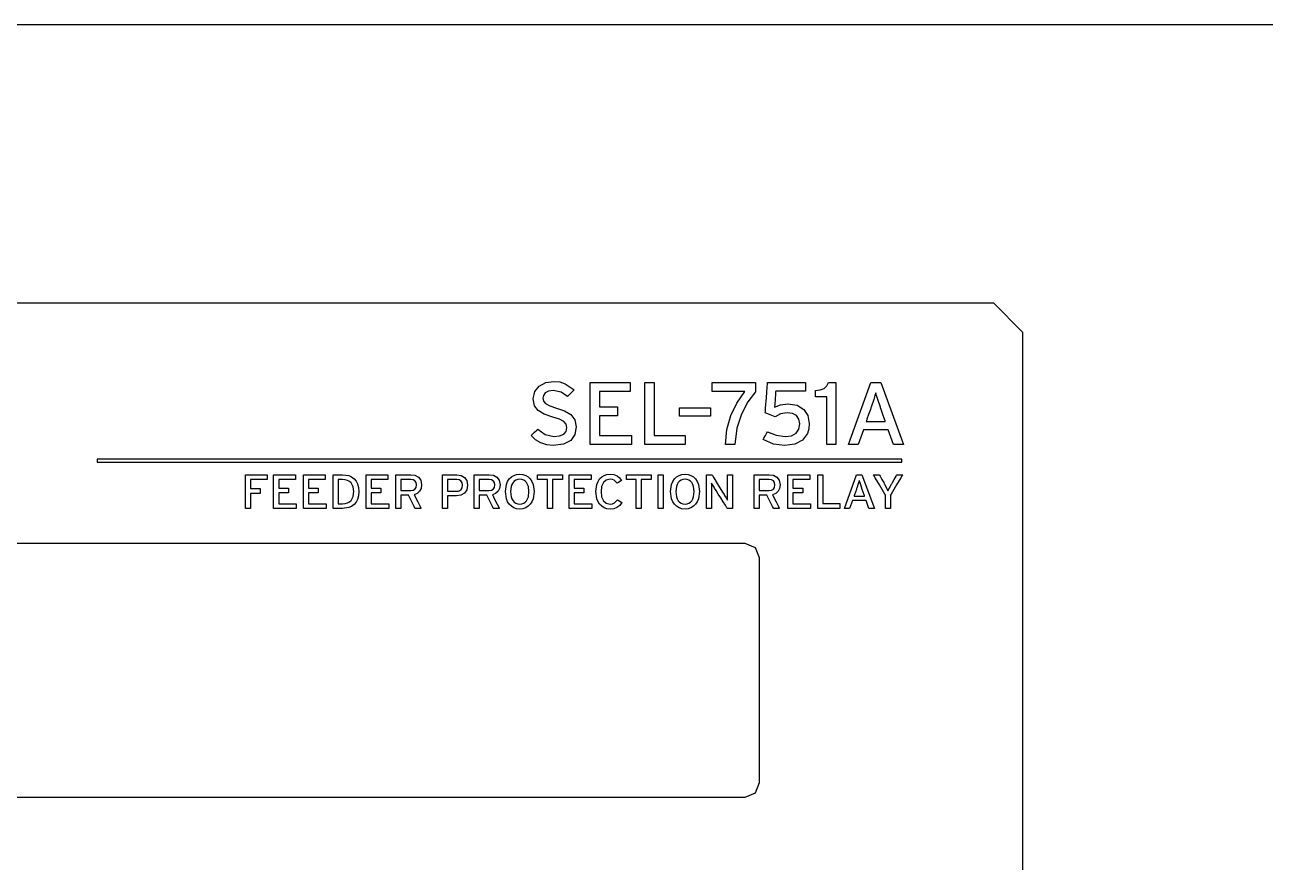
# Model space of a CAD drawing. Header units: inches. Extents: x 4.9 to 38.9, y -1.1 to 21.9.
# Drawn here: x 8.295 to 12.561, y 18.979 to 21.858 of the extents above; entities that cross this region are included whole.
import ezdxf
from ezdxf.enums import TextEntityAlignment as Align

# ---------------------------------------------------------------- set-up
doc = ezdxf.new("R2010")
doc.units = ezdxf.units.IN
doc.header["$MEASUREMENT"] = 0
for name, color, linetype in [('E_TEXT', 250, 'Continuous'), ('F_TITLE2', 6, 'Continuous'), ('F_TITLE4', 4, 'Continuous'), ('P_TITLE', 4, 'Continuous')]:
    doc.layers.add(name, color=color, linetype=linetype)
doc.styles.get("Standard").update_dxf_attribs({"font": 'ARIAL.TTF'})
doc.styles.add('TITLE', font='ARIAL.TTF', dxfattribs={"width": 0.9})

# ---------------------------------------------------------------- blocks, each defined once
blk = doc.blocks.new('TA&S_TBLK')
at = {"layer": 'P_TITLE', "color": 7}
blk.add_lwpolyline([(1.5, 0.5), (35.5007, 0.5), (35.5007, 23.5011), (1.5, 23.5011)], close=True, dxfattribs=at)
at = {"layer": 'F_TITLE2', "color": 7}
for tag, p in [('DESIGNER', (7.9525, 1.8139)), ('DWG-SCALE', (19.8323, 1.8147)), ('DATE-ISSUE', (34.2966, 1.7656)), ('DRAFTER', (7.9438, 1.4713)), ('SHEET', (33.9221, 1.3101)), ('SHEET-OF', (34.9297, 1.3063)), ('CHECKED', (7.9351, 1.1156))]:
    blk.add_attdef(tag, text='', height=0.125, dxfattribs=at).set_placement(p, align=Align.CENTER)
at = {"layer": 'F_TITLE2', "color": 7, "style": 'TITLE'}
blk.add_attdef('JOB-NAME', text='', height=0.1875, dxfattribs=at).set_placement((29.6506, 1.7627), align=Align.CENTER)
at = {"layer": 'F_TITLE2', "color": 7}
for tag, p in [('DWG-FILE', (19.3993, 1.4657)), ('PROJ-NO', (19.4051, 1.1222))]:
    blk.add_attdef(tag, p, '', height=0.125, dxfattribs=at)
at = {"layer": 'F_TITLE4', "color": 7, "style": 'TITLE'}
for tag, height, p in [('PRJ-NAME1', 0.25, (23.6332, 1.4792)), ('DWG-NAME1', 0.25, (29.6506, 1.1364)), ('PRJ-NAME2', 0.25, (23.6332, 0.9692)), ('DWG-NO', 0.1875, (34.4741, 0.8161)), ('DWG-NAME2', 0.25, (29.6506, 0.7053))]:
    blk.add_attdef(tag, text='', height=height, dxfattribs=at).set_placement(p, align=Align.CENTER)

msp = doc.modelspace()

# ---------------------------------------------------------------- linework, layer by layer
at = {"color": 7}
for points in [[(6.0578, 15.7714), (6.0578, 17.1225), (6.0578, 18.4735), (6.0578, 19.6522), (6.0578, 20.4858), (6.0578, 20.7194), (6.0578, 20.802), (6.1576, 20.9021), (6.3926, 20.9021), (7.0122, 20.9021), (7.8882, 20.9021), (8.8923, 20.9021), (9.8965, 20.9021), (10.7725, 20.9021), (11.392, 20.9021), (11.6271, 20.9021), (11.7271, 20.802), (11.7271, 20.7194), (11.7271, 20.4858), (11.7271, 19.6522), (11.7271, 18.4735), (11.7271, 17.1225), (11.7271, 15.7714)], [(10.1124, 20.4114), (10.0899, 20.4139), (10.0694, 20.4208), (10.0515, 20.4317), (10.0364, 20.446), (10.04, 20.4495), (10.0478, 20.4572), (10.0556, 20.4649), (10.0591, 20.4684), (10.0849, 20.4498), (10.1147, 20.4429), (10.1344, 20.4449), (10.1483, 20.4508), (10.1565, 20.4605), (10.1592, 20.4741), (10.1566, 20.4852), (10.1484, 20.4941), (10.1336, 20.5018), (10.111, 20.5094), (10.0813, 20.5196), (10.0604, 20.5317), (10.048, 20.5484), (10.0439, 20.5725), (10.0494, 20.5974), (10.0644, 20.6162), (10.0869, 20.628), (10.1147, 20.6321), (10.1351, 20.6302), (10.1534, 20.6244), (10.1846, 20.603), (10.181, 20.5994), (10.1732, 20.5916), (10.1654, 20.5838), (10.1619, 20.5803), (10.1399, 20.5955), (10.112, 20.6006), (10.0959, 20.5985), (10.0848, 20.5927), (10.0785, 20.5843), (10.0764, 20.5742), (10.0785, 20.5641), (10.086, 20.5559), (10.1003, 20.5484), (10.1232, 20.5406), (10.1517, 20.5306), (10.1732, 20.518), (10.1869, 20.5006), (10.1917, 20.4762), (10.187, 20.4499), (10.1725, 20.4294), (10.1478, 20.4161), (10.1124, 20.4114)], [(10.7373, 20.4148), (10.7322, 20.4148), (10.721, 20.4148), (10.7098, 20.4148), (10.7047, 20.4148), (10.7101, 20.4671), (10.7235, 20.5144), (10.7441, 20.5576), (10.7712, 20.5976), (10.7664, 20.5976), (10.7537, 20.5976), (10.7151, 20.5976), (10.6765, 20.5976), (10.6638, 20.5976), (10.659, 20.5976), (10.659, 20.6024), (10.659, 20.6132), (10.659, 20.6239), (10.659, 20.6288), (10.6654, 20.6288), (10.6823, 20.6288), (10.7337, 20.6288), (10.7851, 20.6288), (10.8021, 20.6288), (10.8085, 20.6288), (10.8085, 20.6237), (10.8085, 20.6125), (10.8085, 20.6013), (10.8085, 20.5962), (10.7823, 20.562), (10.7598, 20.5201), (10.7439, 20.4709), (10.7373, 20.4148)], [(10.9089, 20.4114), (10.8701, 20.4164), (10.8346, 20.4324), (10.837, 20.4366), (10.8422, 20.4458), (10.8475, 20.455), (10.8499, 20.4592), (10.8795, 20.4471), (10.9099, 20.4426), (10.9319, 20.4456), (10.9478, 20.4541), (10.9575, 20.4678), (10.9608, 20.486), (10.9577, 20.5027), (10.949, 20.5147), (10.9353, 20.5219), (10.9174, 20.5243), (10.8941, 20.5206), (10.876, 20.5108), (10.8706, 20.5129), (10.8589, 20.5175), (10.8471, 20.5222), (10.8417, 20.5243), (10.8421, 20.5288), (10.8429, 20.5406), (10.8455, 20.5765), (10.848, 20.6124), (10.8489, 20.6243), (10.8492, 20.6288), (10.8548, 20.6288), (10.8697, 20.6288), (10.9148, 20.6288), (10.9599, 20.6288), (10.9748, 20.6288), (10.9804, 20.6288), (10.9804, 20.624), (10.9804, 20.6135), (10.9804, 20.603), (10.9804, 20.5982), (10.976, 20.5982), (10.9644, 20.5982), (10.929, 20.5982), (10.8937, 20.5982), (10.8821, 20.5982), (10.8777, 20.5982), (10.8775, 20.5959), (10.877, 20.5898), (10.8756, 20.5711), (10.8742, 20.5525), (10.8738, 20.5463), (10.8736, 20.544), (10.8939, 20.5521), (10.9197, 20.5552), (10.9518, 20.5501), (10.9748, 20.5359), (10.9887, 20.5145), (10.9933, 20.4877), (10.9917, 20.4693), (10.9871, 20.4536), (10.9697, 20.4298), (10.943, 20.4159), (10.9089, 20.4114)], [(11.053, 20.4148), (11.053, 20.4218), (11.053, 20.4404), (11.053, 20.4666), (11.053, 20.4967), (11.053, 20.5268), (11.053, 20.553), (11.053, 20.5715), (11.053, 20.5786), (11.0471, 20.5786), (11.034, 20.5786), (11.0209, 20.5786), (11.015, 20.5786), (11.015, 20.5821), (11.015, 20.5898), (11.015, 20.5975), (11.015, 20.601), (11.0306, 20.6032), (11.0438, 20.6082), (11.0536, 20.6166), (11.0591, 20.6288), (11.0631, 20.6288), (11.072, 20.6288), (11.0808, 20.6288), (11.0849, 20.6288), (11.0849, 20.6264), (11.0849, 20.6196), (11.0849, 20.5953), (11.0849, 20.5611), (11.0849, 20.5218), (11.0849, 20.4825), (11.0849, 20.4482), (11.0849, 20.424), (11.0849, 20.4172), (11.0849, 20.4148), (11.0799, 20.4148), (11.0689, 20.4148), (11.058, 20.4148), (11.053, 20.4148)], [(11.2378, 20.5433), (11.2286, 20.5705), (11.2243, 20.5834), (11.2215, 20.5928), (11.2188, 20.5834), (11.2149, 20.5705), (11.2059, 20.5433), (11.2052, 20.5412), (11.2033, 20.5356), (11.1974, 20.5187), (11.1916, 20.5018), (11.1897, 20.4963), (11.189, 20.4941), (11.1918, 20.4941), (11.1992, 20.4941), (11.2218, 20.4941), (11.2445, 20.4941), (11.2519, 20.4941), (11.2547, 20.4941), (11.254, 20.4963), (11.2521, 20.5018), (11.2463, 20.5187), (11.2404, 20.5356), (11.2385, 20.5412), (11.2378, 20.5433)], [(9.3874, 20.1947), (9.386, 20.1947), (9.3824, 20.1947), (9.3715, 20.1947), (9.3605, 20.1947), (9.3569, 20.1947), (9.3555, 20.1947), (9.3555, 20.196), (9.3555, 20.1997), (9.3555, 20.213), (9.3555, 20.2316), (9.3555, 20.2531), (9.3555, 20.2745), (9.3555, 20.2931), (9.3555, 20.3064), (9.3555, 20.3101), (9.3555, 20.3114), (9.3569, 20.3114), (9.3605, 20.3114), (9.3715, 20.3114), (9.3824, 20.3114), (9.386, 20.3114), (9.3874, 20.3114), (9.4094, 20.3081), (9.419, 20.3038), (9.4274, 20.2977), (9.4343, 20.2897), (9.4396, 20.2796), (9.4429, 20.2674), (9.444, 20.2531), (9.4428, 20.2388), (9.4395, 20.2266), (9.4342, 20.2166), (9.4272, 20.2085), (9.4187, 20.2024), (9.4091, 20.1981), (9.3874, 20.1947)], [(9.6343, 20.2425), (9.6353, 20.2405), (9.638, 20.2351), (9.6461, 20.2186), (9.6543, 20.2022), (9.657, 20.1968), (9.658, 20.1947), (9.6548, 20.1947), (9.6478, 20.1947), (9.6408, 20.1947), (9.6376, 20.1947), (9.6367, 20.1967), (9.634, 20.2019), (9.6261, 20.2178), (9.6182, 20.2336), (9.6156, 20.2389), (9.6146, 20.2408), (9.6105, 20.2408), (9.6015, 20.2408), (9.5926, 20.2408), (9.5885, 20.2408), (9.5885, 20.2389), (9.5885, 20.2336), (9.5885, 20.2178), (9.5885, 20.2019), (9.5885, 20.1967), (9.5885, 20.1947), (9.5858, 20.1947), (9.5798, 20.1947), (9.5739, 20.1947), (9.5712, 20.1947), (9.5712, 20.196), (9.5712, 20.1997), (9.5712, 20.213), (9.5712, 20.2316), (9.5712, 20.2531), (9.5712, 20.2745), (9.5712, 20.2931), (9.5712, 20.3064), (9.5712, 20.3101), (9.5712, 20.3114), (9.5734, 20.3114), (9.5792, 20.3114), (9.5968, 20.3114), (9.6144, 20.3114), (9.6202, 20.3114), (9.6224, 20.3114), (9.6368, 20.3093), (9.6487, 20.303), (9.6567, 20.2922), (9.6597, 20.2768), (9.6579, 20.2641), (9.6528, 20.2542), (9.6448, 20.247), (9.6343, 20.2425)], [(9.7794, 20.2385), (9.7781, 20.2385), (9.7746, 20.2385), (9.7641, 20.2385), (9.7536, 20.2385), (9.7502, 20.2385), (9.7489, 20.2385), (9.7489, 20.2366), (9.7489, 20.2316), (9.7489, 20.2166), (9.7489, 20.2016), (9.7489, 20.1966), (9.7489, 20.1947), (9.7462, 20.1947), (9.7404, 20.1947), (9.7346, 20.1947), (9.7319, 20.1947), (9.7319, 20.196), (9.7319, 20.1997), (9.7319, 20.213), (9.7319, 20.2316), (9.7319, 20.2531), (9.7319, 20.2745), (9.7319, 20.2931), (9.7319, 20.3064), (9.7319, 20.3101), (9.7319, 20.3114), (9.734, 20.3114), (9.7395, 20.3114), (9.7563, 20.3114), (9.7731, 20.3114), (9.7786, 20.3114), (9.7807, 20.3114), (9.7956, 20.3091), (9.8074, 20.3023), (9.8152, 20.2909), (9.818, 20.2751), (9.8152, 20.2592), (9.8072, 20.2478), (9.795, 20.2408), (9.7794, 20.2385)], [(9.9035, 20.2425), (9.9045, 20.2405), (9.9073, 20.2351), (9.9155, 20.2186), (9.9238, 20.2022), (9.9265, 20.1968), (9.9276, 20.1947), (9.9244, 20.1947), (9.9174, 20.1947), (9.9104, 20.1947), (9.9072, 20.1947), (9.9062, 20.1967), (9.9036, 20.2019), (9.8957, 20.2178), (9.8878, 20.2336), (9.8852, 20.2389), (9.8842, 20.2408), (9.88, 20.2408), (9.8709, 20.2408), (9.8618, 20.2408), (9.8577, 20.2408), (9.8577, 20.2389), (9.8577, 20.2336), (9.8577, 20.2178), (9.8577, 20.2019), (9.8577, 20.1967), (9.8577, 20.1947), (9.8551, 20.1947), (9.8492, 20.1947), (9.8434, 20.1947), (9.8408, 20.1947), (9.8408, 20.196), (9.8408, 20.1997), (9.8408, 20.213), (9.8408, 20.2316), (9.8408, 20.2531), (9.8408, 20.2745), (9.8408, 20.2931), (9.8408, 20.3064), (9.8408, 20.3101), (9.8408, 20.3114), (9.843, 20.3114), (9.8488, 20.3114), (9.8664, 20.3114), (9.884, 20.3114), (9.8898, 20.3114), (9.892, 20.3114), (9.9064, 20.3093), (9.9182, 20.303), (9.9263, 20.2922), (9.9293, 20.2768), (9.9275, 20.2641), (9.9224, 20.2542), (9.9142, 20.247), (9.9035, 20.2425)], [(9.9974, 20.193), (9.9866, 20.1942), (9.9769, 20.1975), (9.9685, 20.2027), (9.9613, 20.2098), (9.9556, 20.2186), (9.9514, 20.2288), (9.9479, 20.2531), (9.9514, 20.2775), (9.9556, 20.2878), (9.9613, 20.2966), (9.9685, 20.3037), (9.9769, 20.309), (9.9866, 20.3123), (9.9974, 20.3134), (10.0082, 20.3123), (10.0179, 20.309), (10.0263, 20.3037), (10.0335, 20.2966), (10.0392, 20.2878), (10.0434, 20.2775), (10.0469, 20.2531), (10.0434, 20.2288), (10.0392, 20.2186), (10.0335, 20.2098), (10.0263, 20.2027), (10.0179, 20.1975), (10.0082, 20.1942), (9.9974, 20.193)], [(10.308, 20.193), (10.2972, 20.1942), (10.2876, 20.1975), (10.2792, 20.2027), (10.2721, 20.2098), (10.2664, 20.2186), (10.2623, 20.2288), (10.2588, 20.2531), (10.2623, 20.2775), (10.2664, 20.2878), (10.2721, 20.2966), (10.2792, 20.3037), (10.2876, 20.309), (10.2972, 20.3123), (10.308, 20.3134), (10.3211, 20.312), (10.332, 20.3077), (10.3409, 20.3008), (10.3477, 20.2914), (10.3453, 20.2899), (10.3401, 20.2866), (10.3348, 20.2834), (10.3324, 20.2819), (10.3225, 20.2924), (10.3161, 20.2949), (10.308, 20.2958), (10.2946, 20.2928), (10.2848, 20.2842), (10.2788, 20.2707), (10.2768, 20.2531), (10.2788, 20.2354), (10.2848, 20.2219), (10.2946, 20.2133), (10.308, 20.2103), (10.3163, 20.2113), (10.3232, 20.2141), (10.3338, 20.2249), (10.3361, 20.2234), (10.3411, 20.2202), (10.3461, 20.2169), (10.3484, 20.2154), (10.341, 20.2058), (10.3316, 20.1988), (10.3206, 20.1945), (10.308, 20.193)], [(10.5657, 20.193), (10.5549, 20.1942), (10.5453, 20.1975), (10.5368, 20.2027), (10.5297, 20.2098), (10.5239, 20.2186), (10.5197, 20.2288), (10.5162, 20.2531), (10.5197, 20.2775), (10.5239, 20.2878), (10.5297, 20.2966), (10.5368, 20.3037), (10.5453, 20.309), (10.5549, 20.3123), (10.5657, 20.3134), (10.5765, 20.3123), (10.5862, 20.309), (10.5946, 20.3037), (10.6018, 20.2966), (10.6075, 20.2878), (10.6117, 20.2775), (10.6152, 20.2531), (10.6117, 20.2288), (10.6075, 20.2186), (10.6018, 20.2098), (10.5946, 20.2027), (10.5862, 20.1975), (10.5765, 20.1942), (10.5657, 20.193)], [(10.7119, 20.1947), (10.7099, 20.1979), (10.7046, 20.2062), (10.6972, 20.2179), (10.6886, 20.2313), (10.6801, 20.2448), (10.6727, 20.2565), (10.6674, 20.2648), (10.6654, 20.268), (10.6569, 20.2822), (10.6569, 20.2772), (10.6569, 20.2697), (10.6569, 20.2554), (10.6569, 20.2528), (10.6569, 20.2459), (10.6569, 20.2251), (10.6569, 20.2042), (10.6569, 20.1973), (10.6569, 20.1947), (10.6543, 20.1947), (10.6485, 20.1947), (10.6426, 20.1947), (10.64, 20.1947), (10.64, 20.196), (10.64, 20.1997), (10.64, 20.213), (10.64, 20.2316), (10.64, 20.2531), (10.64, 20.2745), (10.64, 20.2931), (10.64, 20.3064), (10.64, 20.3101), (10.64, 20.3114), (10.6428, 20.3114), (10.649, 20.3114), (10.6551, 20.3114), (10.658, 20.3114), (10.6598, 20.3083), (10.6648, 20.3002), (10.68, 20.2758), (10.6951, 20.2513), (10.7001, 20.2432), (10.702, 20.2402), (10.7075, 20.2314), (10.7119, 20.2239), (10.7118, 20.2291), (10.7117, 20.2369), (10.7115, 20.2514), (10.7115, 20.2539), (10.7115, 20.2607), (10.7115, 20.2814), (10.7115, 20.302), (10.7115, 20.3088), (10.7115, 20.3114), (10.7142, 20.3114), (10.72, 20.3114), (10.7258, 20.3114), (10.7285, 20.3114), (10.7285, 20.3101), (10.7285, 20.3064), (10.7285, 20.2931), (10.7285, 20.2745), (10.7285, 20.2531), (10.7285, 20.2316), (10.7285, 20.213), (10.7285, 20.1997), (10.7285, 20.196), (10.7285, 20.1947), (10.7259, 20.1947), (10.7202, 20.1947), (10.7145, 20.1947), (10.7119, 20.1947)], [(10.8668, 20.2425), (10.8679, 20.2405), (10.8706, 20.2351), (10.8789, 20.2186), (10.8871, 20.2022), (10.8899, 20.1968), (10.8909, 20.1947), (10.8877, 20.1947), (10.8807, 20.1947), (10.8737, 20.1947), (10.8706, 20.1947), (10.8696, 20.1967), (10.867, 20.2019), (10.859, 20.2178), (10.8511, 20.2336), (10.8485, 20.2389), (10.8475, 20.2408), (10.8434, 20.2408), (10.8343, 20.2408), (10.8252, 20.2408), (10.8211, 20.2408), (10.8211, 20.2389), (10.8211, 20.2336), (10.8211, 20.2178), (10.8211, 20.2019), (10.8211, 20.1967), (10.8211, 20.1947), (10.8184, 20.1947), (10.8126, 20.1947), (10.8067, 20.1947), (10.8041, 20.1947), (10.8041, 20.196), (10.8041, 20.1997), (10.8041, 20.213), (10.8041, 20.2316), (10.8041, 20.2531), (10.8041, 20.2745), (10.8041, 20.2931), (10.8041, 20.3064), (10.8041, 20.3101), (10.8041, 20.3114), (10.8063, 20.3114), (10.8121, 20.3114), (10.8297, 20.3114), (10.8473, 20.3114), (10.8531, 20.3114), (10.8553, 20.3114), (10.8696, 20.3093), (10.8815, 20.303), (10.8896, 20.2922), (10.8926, 20.2768), (10.8908, 20.2641), (10.8857, 20.2542), (10.8776, 20.247), (10.8668, 20.2425)], [(11.2727, 20.2408), (11.2727, 20.2389), (11.2727, 20.2336), (11.2727, 20.2178), (11.2727, 20.2019), (11.2727, 20.1967), (11.2727, 20.1947), (11.27, 20.1947), (11.2639, 20.1947), (11.2578, 20.1947), (11.2551, 20.1947), (11.2551, 20.1967), (11.2551, 20.2019), (11.2551, 20.2178), (11.2551, 20.2336), (11.2551, 20.2389), (11.2551, 20.2408), (11.2533, 20.2439), (11.2486, 20.2519), (11.2342, 20.2761), (11.2199, 20.3004), (11.2152, 20.3083), (11.2134, 20.3114), (11.2166, 20.3114), (11.2235, 20.3114), (11.2305, 20.3114), (11.2337, 20.3114), (11.2345, 20.31), (11.2366, 20.3063), (11.2429, 20.2953), (11.2492, 20.2842), (11.2512, 20.2805), (11.252, 20.2792), (11.2587, 20.2666), (11.2639, 20.2561), (11.2691, 20.2665), (11.2761, 20.2792), (11.2769, 20.2805), (11.279, 20.2842), (11.2853, 20.2953), (11.2916, 20.3063), (11.2936, 20.31), (11.2944, 20.3114), (11.2975, 20.3114), (11.3044, 20.3114), (11.3113, 20.3114), (11.3144, 20.3114), (11.3126, 20.3083), (11.3079, 20.3004), (11.2936, 20.2761), (11.2792, 20.2519), (11.2745, 20.2439), (11.2727, 20.2408)], [(9.3874, 20.2944), (9.3851, 20.2944), (9.3801, 20.2944), (9.3751, 20.2944), (9.3728, 20.2944), (9.3728, 20.2935), (9.3728, 20.2909), (9.3728, 20.2815), (9.3728, 20.2682), (9.3728, 20.2531), (9.3728, 20.2379), (9.3728, 20.2246), (9.3728, 20.2152), (9.3728, 20.2126), (9.3728, 20.2117), (9.3751, 20.2117), (9.3801, 20.2117), (9.3851, 20.2117), (9.3874, 20.2117), (9.397, 20.2125), (9.4051, 20.2147), (9.4118, 20.2183), (9.4172, 20.2232), (9.4213, 20.2292), (9.4242, 20.2363), (9.4264, 20.2531), (9.4242, 20.27), (9.4213, 20.277), (9.4172, 20.283), (9.4118, 20.2879), (9.4051, 20.2914), (9.397, 20.2937), (9.3874, 20.2944)], [(9.6224, 20.2951), (9.6209, 20.2951), (9.6171, 20.2951), (9.6054, 20.2951), (9.5938, 20.2951), (9.5899, 20.2951), (9.5885, 20.2951), (9.5885, 20.2935), (9.5885, 20.2892), (9.5885, 20.2763), (9.5885, 20.2633), (9.5885, 20.2591), (9.5885, 20.2575), (9.5899, 20.2575), (9.5938, 20.2575), (9.6054, 20.2575), (9.6171, 20.2575), (9.6209, 20.2575), (9.6224, 20.2575), (9.6303, 20.2586), (9.6365, 20.2621), (9.6406, 20.2679), (9.6421, 20.2761), (9.6407, 20.2842), (9.6367, 20.2902), (9.6305, 20.2938), (9.6224, 20.2951)], [(9.7804, 20.2951), (9.779, 20.2951), (9.7755, 20.2951), (9.7646, 20.2951), (9.7538, 20.2951), (9.7502, 20.2951), (9.7489, 20.2951), (9.7489, 20.2934), (9.7489, 20.2888), (9.7489, 20.2823), (9.7489, 20.2749), (9.7489, 20.2675), (9.7489, 20.2611), (9.7489, 20.2565), (9.7489, 20.2547), (9.7502, 20.2547), (9.7538, 20.2547), (9.7646, 20.2547), (9.7755, 20.2547), (9.779, 20.2547), (9.7804, 20.2547), (9.7851, 20.2551), (9.7891, 20.2562), (9.7954, 20.2602), (9.7991, 20.2666), (9.8004, 20.2751), (9.799, 20.2837), (9.795, 20.2899), (9.7887, 20.2938), (9.7804, 20.2951)], [(9.892, 20.2951), (9.8905, 20.2951), (9.8866, 20.2951), (9.8748, 20.2951), (9.8631, 20.2951), (9.8592, 20.2951), (9.8577, 20.2951), (9.8577, 20.2935), (9.8577, 20.2892), (9.8577, 20.2763), (9.8577, 20.2633), (9.8577, 20.2591), (9.8577, 20.2575), (9.8592, 20.2575), (9.8631, 20.2575), (9.8748, 20.2575), (9.8866, 20.2575), (9.8905, 20.2575), (9.892, 20.2575), (9.8999, 20.2586), (9.9061, 20.2621), (9.9102, 20.2679), (9.9116, 20.2761), (9.9102, 20.2842), (9.9061, 20.2902), (9.8999, 20.2938), (9.892, 20.2951)], [(9.9974, 20.2958), (9.9902, 20.295), (9.9839, 20.2928), (9.9785, 20.2891), (9.974, 20.2842), (9.9705, 20.278), (9.9679, 20.2707), (9.9659, 20.2531), (9.9679, 20.2354), (9.9705, 20.2281), (9.974, 20.2219), (9.9785, 20.217), (9.9839, 20.2133), (9.9902, 20.2111), (9.9974, 20.2103), (10.0046, 20.2111), (10.0109, 20.2133), (10.0163, 20.217), (10.0208, 20.2219), (10.0243, 20.2281), (10.0269, 20.2354), (10.029, 20.2531), (10.0269, 20.2707), (10.0243, 20.278), (10.0208, 20.2842), (10.0163, 20.2891), (10.0109, 20.2928), (10.0046, 20.295), (9.9974, 20.2958)], [(10.5657, 20.2958), (10.5585, 20.295), (10.5522, 20.2928), (10.5468, 20.2891), (10.5423, 20.2842), (10.5388, 20.278), (10.5363, 20.2707), (10.5342, 20.2531), (10.5363, 20.2354), (10.5388, 20.2281), (10.5423, 20.2219), (10.5468, 20.217), (10.5522, 20.2133), (10.5585, 20.2111), (10.5657, 20.2103), (10.5729, 20.2111), (10.5792, 20.2133), (10.5846, 20.217), (10.5891, 20.2219), (10.5926, 20.2281), (10.5952, 20.2354), (10.5973, 20.2531), (10.5952, 20.2707), (10.5926, 20.278), (10.5891, 20.2842), (10.5846, 20.2891), (10.5792, 20.2928), (10.5729, 20.295), (10.5657, 20.2958)], [(10.8553, 20.2951), (10.8538, 20.2951), (10.8499, 20.2951), (10.8382, 20.2951), (10.8264, 20.2951), (10.8225, 20.2951), (10.8211, 20.2951), (10.8211, 20.2935), (10.8211, 20.2892), (10.8211, 20.2763), (10.8211, 20.2633), (10.8211, 20.2591), (10.8211, 20.2575), (10.8225, 20.2575), (10.8264, 20.2575), (10.8382, 20.2575), (10.8499, 20.2575), (10.8538, 20.2575), (10.8553, 20.2575), (10.8632, 20.2586), (10.8695, 20.2621), (10.8735, 20.2679), (10.875, 20.2761), (10.8735, 20.2842), (10.8695, 20.2902), (10.8632, 20.2938), (10.8553, 20.2951)], [(11.1737, 20.2649), (11.1688, 20.2797), (11.1665, 20.2867), (11.1649, 20.2917), (11.1634, 20.2867), (11.1613, 20.2797), (11.1564, 20.2649), (11.156, 20.2638), (11.155, 20.2607), (11.1518, 20.2515), (11.1487, 20.2423), (11.1476, 20.2393), (11.1473, 20.2381), (11.1488, 20.2381), (11.1529, 20.2381), (11.1652, 20.2381), (11.1776, 20.2381), (11.1816, 20.2381), (11.1832, 20.2381), (11.1828, 20.2393), (11.1817, 20.2423), (11.1784, 20.2515), (11.1752, 20.2607), (11.1741, 20.2638), (11.1737, 20.2649)], [(10.7722, 20.075), (10.73, 20.075), (10.6107, 20.075), (10.1847, 20.075), (9.5826, 20.075), (8.8923, 20.075), (8.202, 20.075)], [(8.202, 19.2029), (8.8923, 19.2029), (9.5826, 19.2029), (10.1847, 19.2029), (10.6107, 19.2029), (10.73, 19.2029), (10.7722, 19.2029), (10.8078, 19.2175), (10.8224, 19.2528), (10.8224, 19.3734), (10.8224, 19.639), (10.8224, 19.9045), (10.8224, 20.0252), (10.8078, 20.0601), (10.7722, 20.075)]]:
    msp.add_lwpolyline(points, dxfattribs=at)
for points in [[(10.2395, 20.4148), (10.2395, 20.6288), (10.3772, 20.6288), (10.3772, 20.5976), (10.2717, 20.5976), (10.2717, 20.5447), (10.3331, 20.5447), (10.3331, 20.5135), (10.2717, 20.5135), (10.2717, 20.446), (10.3819, 20.446), (10.3819, 20.4148)], [(10.4274, 20.4148), (10.4274, 20.6288), (10.4596, 20.6288), (10.4596, 20.4463), (10.5661, 20.4463), (10.5661, 20.4148)], [(11.2825, 20.4148), (11.2646, 20.4657), (11.1791, 20.4657), (11.1615, 20.4148), (11.1279, 20.4148), (11.2052, 20.6288), (11.2391, 20.6288), (11.3168, 20.4148)], [(10.5464, 20.5121), (10.5464, 20.5413), (10.6532, 20.5413), (10.6532, 20.5121)], [(8.5431, 20.3649), (8.5431, 20.3548), (11.3114, 20.3548), (11.3114, 20.3649)], [(9.071, 20.2944), (9.071, 20.2639), (9.1046, 20.2639), (9.1046, 20.2466), (9.071, 20.2466), (9.071, 20.1947), (9.0534, 20.1947), (9.0534, 20.3114), (9.1287, 20.3114), (9.1287, 20.2944)], [(9.1504, 20.1947), (9.1504, 20.3114), (9.2257, 20.3114), (9.2257, 20.2944), (9.168, 20.2944), (9.168, 20.2656), (9.2016, 20.2656), (9.2016, 20.2486), (9.168, 20.2486), (9.168, 20.2117), (9.228, 20.2117), (9.228, 20.1947)], [(9.2531, 20.1947), (9.2531, 20.3114), (9.3281, 20.3114), (9.3281, 20.2944), (9.2704, 20.2944), (9.2704, 20.2656), (9.304, 20.2656), (9.304, 20.2486), (9.2704, 20.2486), (9.2704, 20.2117), (9.3308, 20.2117), (9.3308, 20.1947)], [(9.4688, 20.1947), (9.4688, 20.3114), (9.5437, 20.3114), (9.5437, 20.2944), (9.4861, 20.2944), (9.4861, 20.2656), (9.5196, 20.2656), (9.5196, 20.2486), (9.4861, 20.2486), (9.4861, 20.2117), (9.5464, 20.2117), (9.5464, 20.1947)], [(10.1103, 20.2944), (10.1103, 20.1947), (10.0927, 20.1947), (10.0927, 20.2944), (10.0588, 20.2944), (10.0588, 20.3114), (10.1442, 20.3114), (10.1442, 20.2944)], [(10.1673, 20.1947), (10.1673, 20.3114), (10.2426, 20.3114), (10.2426, 20.2944), (10.1849, 20.2944), (10.1849, 20.2656), (10.2182, 20.2656), (10.2182, 20.2486), (10.1849, 20.2486), (10.1849, 20.2117), (10.2449, 20.2117), (10.2449, 20.1947)], [(10.4152, 20.2944), (10.4152, 20.1947), (10.3979, 20.1947), (10.3979, 20.2944), (10.364, 20.2944), (10.364, 20.3114), (10.4494, 20.3114), (10.4494, 20.2944)], [(10.4732, 20.1947), (10.4732, 20.3114), (10.4908, 20.3114), (10.4908, 20.1947)], [(10.9197, 20.1947), (10.9197, 20.3114), (10.9947, 20.3114), (10.9947, 20.2944), (10.937, 20.2944), (10.937, 20.2656), (10.9706, 20.2656), (10.9706, 20.2486), (10.937, 20.2486), (10.937, 20.2117), (10.9974, 20.2117), (10.9974, 20.1947)], [(11.0221, 20.1947), (11.0221, 20.3114), (11.0398, 20.3114), (11.0398, 20.212), (11.0977, 20.212), (11.0977, 20.1947)], [(11.1985, 20.1947), (11.1886, 20.2225), (11.1418, 20.2225), (11.132, 20.1947), (11.114, 20.1947), (11.1561, 20.3114), (11.1744, 20.3114), (11.2171, 20.1947)]]:
    msp.add_lwpolyline(points, close=True, dxfattribs=at)

# ---------------------------------------------------------------- block references
at = {"layer": 'E_TEXT'}
msp.add_blockref('TA&S_TBLK', (3.4253, -1.6426), dxfattribs=at)

doc.saveas('drawing.dxf')
